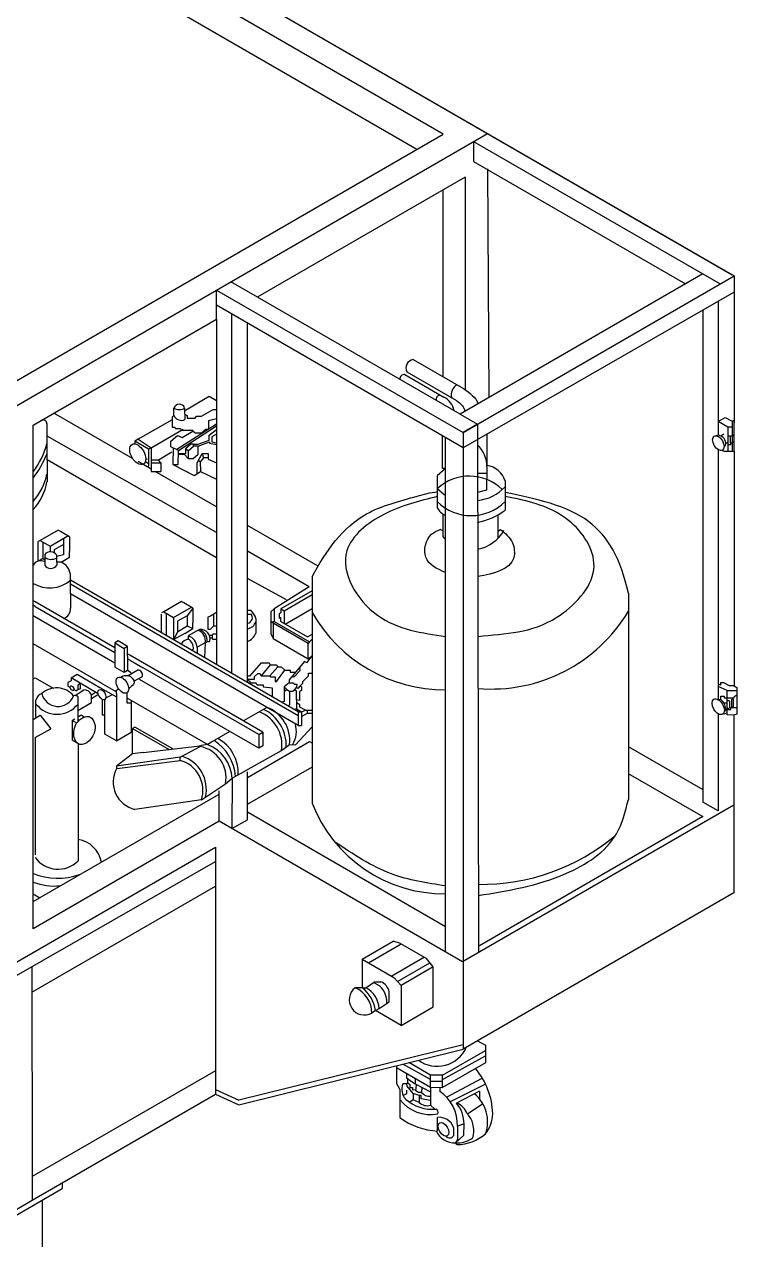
# Model space of a CAD drawing. Header units: millimetres. Extents: x 193 to 490, y 603 to 1473.
# Drawn here: x 361.3 to 408.4, y 657.8 to 738.1 of the extents above; entities that cross this region are included whole.
import ezdxf

# ---------------------------------------------------------------- set-up
doc = ezdxf.new("R2010")
doc.units = ezdxf.units.MM

msp = doc.modelspace()

# ---------------------------------------------------------------- linework, layer by layer
for p, q in [((344.414, 758.367), (408.113, 721.59)), ((344.414, 758.367), (408.244, 721.515)), ((389.005, 730.883), (344.454, 756.605)), ((344.454, 754.623), (387.271, 729.882)), ((360.323, 714.324), (389.005, 730.883)), ((360.324, 712.675), (391.94, 730.928)), ((391.016, 730.395), (406.173, 721.644)), ((391.016, 730.395), (391.016, 729.083)), ((391.016, 729.083), (405.037, 720.988)), ((391.946, 728.579), (392.021, 713.473)), ((390.47, 728.044), (376.75, 720.122)), ((390.47, 728.044), (390.47, 713.978)), ((388.982, 727.185), (388.982, 714.852)), ((406.173, 721.644), (390.121, 712.377)), ((390.324, 711.169), (408.244, 721.515)), ((406.173, 721.644), (407.32, 720.981)), ((408.244, 721.515), (408.244, 711.838)), ((374.013, 718.657), (374.013, 720.578)), ((374.013, 720.578), (390.324, 711.169)), ((376.728, 720.11), (374.965, 721.127)), ((408.244, 720.448), (390.324, 710.164)), ((408.244, 720.448), (408.244, 720.448)), ((390.324, 710.164), (374.013, 719.582)), ((376.75, 720.122), (376.728, 720.11)), ((390.121, 712.377), (376.728, 720.11)), ((407.189, 719.843), (407.189, 711.898)), ((375.038, 718.787), (375.038, 718.989)), ((375.038, 695.249), (375.038, 718.787)), ((406.18, 719.259), (406.177, 686.737)), ((361.894, 711.66), (374.013, 718.657)), ((374.013, 718.657), (374.013, 695.841)), ((376.073, 718.38), (376.073, 718.392)), ((376.073, 694.652), (376.073, 718.38)), ((387.019, 715.986), (390.346, 714.065)), ((386.462, 714.995), (389.05, 713.5)), ((386.608, 715.174), (389.892, 713.278)), ((373.541, 713.537), (371.965, 712.627)), ((374.013, 713.264), (373.541, 713.537)), ((368.456, 709.459), (363.268, 712.454)), ((371.205, 712.262), (371.205, 712.783)), ((371.912, 712.783), (371.935, 712.015)), ((371.924, 712.369), (372.083, 712.297)), ((373.03, 712.235), (373.798, 712.679)), ((373.798, 712.679), (374.013, 712.679)), ((390.121, 712.377), (391.269, 711.714)), ((361.894, 678.375), (361.894, 711.66)), ((362.813, 711.634), (362.813, 711.738)), ((362.813, 709.358), (362.813, 711.634)), ((371.08, 712.005), (368.849, 710.716)), ((371.205, 712.262), (371.093, 712.175)), ((371.093, 712.175), (371.093, 711.528)), ((374.013, 711.714), (371.407, 710.036)), ((371.511, 709.987), (374.013, 711.614)), ((372.083, 712.297), (372.083, 712.11)), ((372.083, 712.11), (372.611, 712.11)), ((372.611, 712.11), (372.695, 712.235)), ((372.695, 712.235), (373.03, 712.235)), ((374.013, 712.071), (373.489, 711.927)), ((373.489, 711.927), (373.489, 711.355)), ((391.269, 711.714), (390.324, 711.169)), ((391.269, 711.714), (391.332, 676.787)), ((407.189, 711.898), (407.644, 712.161)), ((407.815, 711.515), (407.189, 711.898)), ((407.189, 711.898), (407.189, 710.987)), ((407.644, 712.161), (408.113, 711.914)), ((408.113, 711.914), (408.241, 711.988)), ((408.113, 711.914), (408.113, 709.904)), ((408.241, 709.926), (408.241, 711.988)), ((374.013, 704.557), (362.813, 710.934)), ((369.702, 710.158), (371.82, 711.381)), ((371.005, 710.596), (371.441, 710.969)), ((371.093, 711.528), (371.263, 711.528)), ((371.263, 711.528), (371.313, 711.425)), ((371.313, 711.425), (371.612, 711.425)), ((371.441, 710.969), (371.756, 710.837)), ((371.612, 711.425), (371.727, 711.327)), ((371.727, 711.327), (372.435, 711.327)), ((371.756, 710.837), (372.461, 711.264)), ((372.435, 711.327), (372.47, 711.269)), ((372.598, 711.12), (372.461, 711.264)), ((373.021, 711.12), (372.598, 711.12)), ((373.312, 711.355), (373.021, 711.12)), ((373.489, 711.355), (373.312, 711.355)), ((373.544, 710.993), (374.013, 711.368)), ((373.544, 710.668), (373.544, 710.993)), ((374.013, 711.047), (373.711, 710.873)), ((373.711, 710.873), (373.711, 710.54)), ((388.969, 708.797), (388.969, 710.946)), ((389.157, 710.583), (389.157, 710.838)), ((390.324, 711.169), (390.324, 670.423)), ((391.898, 711.066), (391.898, 708.985)), ((406.931, 710.924), (407.167, 710.989)), ((407.32, 710.975), (407.32, 710.96)), ((407.373, 710.945), (407.55, 711.069)), ((408.113, 711.515), (407.815, 711.515)), ((407.815, 711.515), (407.815, 709.904)), ((407.815, 710.996), (407.815, 710.996)), ((407.815, 710.938), (408.113, 710.938)), ((407.998, 710.491), (407.998, 710.938)), ((408.113, 711.515), (408.113, 711.515)), ((408.113, 710.938), (408.241, 711.058)), ((368.849, 710.716), (368.623, 710.586)), ((369.533, 710.061), (368.623, 710.586)), ((368.623, 710.586), (368.623, 710.411)), ((368.849, 710.716), (369.702, 710.158)), ((369.702, 710.158), (369.533, 710.061)), ((369.533, 710.061), (369.533, 708.951)), ((369.702, 710.158), (369.702, 708.583)), ((371.005, 710.223), (371.005, 710.596)), ((371.511, 709.987), (371.005, 710.223)), ((371.165, 710.149), (371.141, 709.056)), ((371.49, 709.056), (371.511, 709.987)), ((372.326, 710.399), (371.971, 710.079)), ((372.151, 709.945), (371.971, 710.079)), ((371.971, 710.079), (371.971, 709.757)), ((372.151, 709.945), (372.142, 709.456)), ((372.151, 709.945), (372.493, 710.253)), ((372.493, 710.399), (372.326, 710.399)), ((372.493, 710.253), (372.493, 710.399)), ((372.493, 710.399), (372.809, 710.399)), ((372.809, 710.253), (372.493, 710.253)), ((372.809, 710.399), (373.544, 710.668)), ((372.809, 710.253), (373.548, 710.548)), ((372.809, 709.726), (372.809, 710.253)), ((373.548, 710.548), (373.548, 710.455)), ((373.548, 710.455), (374.013, 710.372)), ((373.711, 710.54), (374.013, 710.474)), ((389.157, 676.836), (389.157, 710.583)), ((407.189, 710.033), (407.189, 694.542)), ((407.602, 709.904), (407.416, 709.982)), ((407.574, 710.274), (407.67, 710.329)), ((407.687, 710.439), (407.815, 710.556)), ((407.998, 710.344), (407.815, 710.344)), ((407.998, 710.491), (408.113, 710.491)), ((407.998, 710.491), (407.998, 710.344)), ((408.113, 710.491), (408.241, 710.588)), ((374.013, 702.892), (362.813, 709.358)), ((362.813, 709.358), (362.813, 707.91)), ((369.702, 708.74), (368.834, 709.24)), ((369.322, 709.256), (369.533, 709.12)), ((369.343, 709.372), (369.461, 709.427)), ((370.175, 709.34), (369.702, 709.34)), ((369.702, 709.16), (369.702, 709.16)), ((369.702, 709.16), (370.343, 709.16)), ((371.075, 709.86), (370.175, 709.34)), ((370.343, 709.16), (370.175, 709.34)), ((370.343, 709.16), (370.343, 708.583)), ((371.908, 709.712), (371.505, 709.721)), ((371.971, 709.757), (371.506, 709.768)), ((372.142, 709.456), (371.908, 709.712)), ((372.142, 709.456), (372.476, 709.45)), ((372.476, 709.45), (372.809, 709.726)), ((372.748, 709.162), (373.074, 709.775)), ((372.748, 708.466), (372.748, 709.162)), ((372.945, 709.229), (372.819, 709.295)), ((373.17, 709.491), (372.945, 709.229)), ((372.945, 709.229), (372.958, 708.6)), ((373.074, 709.775), (373.464, 709.775)), ((373.074, 709.775), (373.17, 709.491)), ((373.464, 709.491), (373.17, 709.491)), ((373.464, 709.775), (373.464, 709.411)), ((373.464, 709.491), (373.464, 709.491)), ((373.464, 709.411), (374.013, 709.171)), ((408.113, 709.904), (407.602, 709.904)), ((408.113, 709.904), (408.241, 709.926)), ((408.241, 709.926), (408.241, 694.424)), ((369.533, 708.951), (369.434, 708.894)), ((369.702, 708.583), (370.343, 708.583)), ((374.013, 706.251), (369.972, 708.583)), ((371.141, 709.056), (371.49, 709.056)), ((371.141, 709.056), (372.539, 708.331)), ((372.539, 708.331), (372.958, 708.6)), ((372.958, 708.6), (374.013, 708.09)), ((389.157, 708.797), (388.611, 708.296)), ((389.157, 708.797), (388.969, 708.797)), ((389.157, 708.797), (389.157, 708.797)), ((391.275, 708.49), (391.887, 708.475)), ((391.898, 708.888), (391.859, 707.359)), ((388.611, 708.296), (388.611, 706.194)), ((393.099, 707.968), (393.099, 706.441)), ((389.157, 706.98), (388.611, 707.452)), ((391.859, 707.359), (391.277, 707.197)), ((393.099, 706.441), (393.099, 706.041)), ((388.974, 705.788), (388.974, 704.284)), ((392.62, 705.739), (392.62, 704.168)), ((363.545, 704.716), (362.367, 704.036)), ((363.019, 703.659), (364.197, 704.339)), ((363.703, 704.624), (363.545, 704.716)), ((364.297, 704.281), (363.703, 704.624)), ((380.735, 702.331), (376.073, 705.023)), ((388.974, 704.668), (388.808, 704.764)), ((388.974, 704.668), (388.974, 704.668)), ((392.62, 704.656), (392.797, 704.759)), ((362.367, 704.036), (362.228, 703.956)), ((362.228, 703.871), (362.228, 703.956)), ((362.228, 702.671), (362.228, 703.871)), ((362.367, 704.036), (363.019, 703.659)), ((362.537, 703.937), (362.537, 702.831)), ((363.019, 703.659), (363.019, 703.263)), ((363.91, 703.763), (363.29, 703.405)), ((363.91, 704.173), (363.91, 703.093)), ((364.297, 704.281), (364.297, 703.293)), ((362.537, 702.831), (362.287, 702.686)), ((362.537, 702.831), (362.661, 702.759)), ((362.661, 703.104), (362.661, 702.399)), ((363.29, 703.405), (363.281, 703.224)), ((363.464, 702.607), (363.458, 703.054)), ((363.91, 703.093), (363.459, 702.979)), ((363.755, 702.607), (364.297, 702.919)), ((364.297, 702.919), (364.297, 703.293)), ((380.148, 700.974), (376.073, 703.328)), ((363.755, 702.607), (363.464, 702.607)), ((363.464, 702.607), (363.464, 702.405)), ((364.364, 700.503), (364.364, 701.813)), ((379.429, 692.714), (364.364, 701.412)), ((379.429, 692.452), (364.364, 701.15)), ((378.639, 700.109), (376.073, 701.521)), ((380.342, 701.629), (380.342, 686.683)), ((379.429, 691.805), (364.364, 700.503)), ((364.364, 700.503), (364.364, 699.555)), ((380.148, 700.974), (377.827, 699.524)), ((380.342, 700.705), (378.275, 699.512)), ((378.487, 699.39), (380.342, 700.461)), ((401.253, 700.555), (401.253, 686.92)), ((362.02, 699.976), (361.894, 700.049)), ((362.025, 699.671), (361.894, 699.746)), ((367.295, 696.93), (362.02, 699.976)), ((362.025, 699.671), (367.295, 696.628)), ((371.706, 700.004), (370.528, 699.324)), ((371.18, 698.947), (372.358, 699.627)), ((371.864, 699.913), (371.706, 700.004)), ((372.458, 699.569), (371.864, 699.913)), ((372.458, 699.569), (372.071, 699.052)), ((372.458, 699.569), (372.458, 698.581)), ((377.827, 699.524), (377.609, 699.31)), ((377.827, 699.524), (377.827, 698.683)), ((378.275, 699.512), (378.487, 699.39)), ((378.275, 699.512), (378.275, 699.256)), ((378.569, 698.503), (380.342, 699.527)), ((362.005, 698.98), (361.894, 699.044)), ((367.295, 695.925), (362.005, 698.98)), ((370.528, 699.324), (370.389, 699.244)), ((370.389, 697.959), (370.389, 699.159)), ((370.528, 699.324), (371.18, 698.947)), ((370.698, 699.225), (370.698, 698.119)), ((371.18, 698.947), (371.18, 698.552)), ((371.451, 698.694), (371.442, 698.512)), ((372.071, 699.052), (371.451, 698.694)), ((372.071, 699.052), (372.071, 698.381)), ((373.453, 698.964), (373.449, 698.176)), ((373.453, 698.964), (373.612, 699.056)), ((373.612, 699.056), (374.013, 699.287)), ((373.843, 698.402), (373.844, 699.189)), ((376.073, 699.416), (376.073, 699.416)), ((376.073, 699.416), (376.29, 699.416)), ((376.073, 699.172), (376.073, 699.172)), ((376.073, 699.172), (376.307, 699.172)), ((376.615, 698.865), (376.615, 697.901)), ((377.609, 699.31), (377.609, 697.895)), ((378.275, 699.256), (378.155, 699.186)), ((378.155, 699.186), (378.155, 698.897)), ((378.155, 698.897), (378.257, 698.956)), ((378.257, 698.956), (378.257, 698.683)), ((378.487, 699.39), (378.487, 698.847)), ((378.487, 698.847), (378.487, 698.55)), ((370.698, 698.119), (370.698, 697.755)), ((371.18, 698.552), (371.18, 697.589)), ((371.442, 698), (371.207, 697.485)), ((371.916, 697.895), (371.207, 697.485)), ((371.442, 698.512), (371.442, 698)), ((371.442, 698), (372.071, 698.381)), ((371.916, 697.895), (372.458, 698.208)), ((372.071, 698.381), (372.458, 698.208)), ((372.805, 698.1), (372.15, 697.721)), ((372.458, 698.208), (372.458, 698.581)), ((372.805, 698.1), (372.906, 698.158)), ((373.449, 698.176), (373.617, 698.176)), ((373.617, 698.176), (373.843, 698.402)), ((373.843, 698.402), (374.013, 698.402)), ((377.827, 698.683), (377.609, 698.602)), ((377.609, 697.895), (377.76, 697.553)), ((377.76, 698.567), (377.68, 698.628)), ((380.077, 697.229), (377.76, 698.567)), ((377.76, 698.567), (377.76, 697.553)), ((377.827, 698.683), (380.169, 697.33)), ((378.265, 698.678), (378.257, 698.683)), ((378.265, 698.678), (380.026, 697.661)), ((366.477, 694.564), (361.894, 697.21)), ((367.523, 697.391), (367.295, 697.259)), ((367.295, 697.259), (367.295, 696.93)), ((367.295, 697.259), (367.912, 696.903)), ((368.139, 697.035), (367.523, 697.391)), ((371.18, 697.589), (371.18, 697.477)), ((372.15, 697.721), (372.15, 697.511)), ((373.265, 697.275), (372.737, 696.971)), ((373.265, 697.275), (373.226, 696.296)), ((373.265, 697.275), (373.403, 697.355)), ((373.403, 697.355), (373.565, 697.355)), ((373.737, 697.745), (373.557, 697.745)), ((373.74, 697.569), (373.591, 697.569)), ((374.013, 697.838), (373.778, 697.838)), ((374.013, 697.487), (373.778, 697.487)), ((374.013, 697.838), (374.013, 697.838)), ((374.013, 697.487), (374.013, 697.487)), ((377.76, 697.553), (380.077, 696.215)), ((380.026, 697.661), (380.342, 697.833)), ((380.169, 697.33), (380.077, 697.229)), ((380.077, 696.215), (380.077, 697.229)), ((380.169, 697.33), (380.342, 697.52)), ((367.295, 696.93), (367.295, 695.876)), ((368.139, 697.035), (367.912, 696.903)), ((367.912, 696.903), (367.912, 695.561)), ((368.139, 696.355), (368.139, 697.035)), ((368.295, 696.444), (368.139, 696.534)), ((368.139, 696.355), (368.139, 695.43)), ((377.092, 691.366), (368.295, 696.444)), ((372.371, 696.789), (372.499, 696.863)), ((372.737, 696.971), (372.737, 696.578)), ((380.001, 695.949), (380.342, 696.417)), ((380.077, 696.215), (380.342, 696.417)), ((367.295, 695.876), (367.295, 695.655)), ((367.912, 695.299), (367.295, 695.655)), ((367.912, 695.561), (367.912, 695.47)), ((368.327, 696.107), (368.139, 696.215)), ((368.169, 695.107), (368.817, 695.481)), ((368.327, 696.107), (369.168, 695.611)), ((376.807, 691.201), (369.168, 695.611)), ((376.972, 695.943), (376.193, 695.055)), ((377.575, 695.807), (376.963, 695.095)), ((376.972, 695.943), (377.502, 695.943)), ((377.502, 695.943), (377.575, 695.807)), ((378.064, 695.687), (377.538, 695.095)), ((377.575, 695.807), (377.973, 695.807)), ((377.973, 695.807), (378.064, 695.687)), ((378.064, 695.687), (378.297, 695.687)), ((378.297, 695.687), (378.536, 695.466)), ((379.846, 696.038), (378.823, 694.824)), ((379.502, 695.63), (379.522, 695.428)), ((380.001, 695.949), (379.846, 696.038)), ((361.894, 694.89), (362.025, 694.965)), ((362.025, 694.965), (363.219, 694.276)), ((364.4, 694.762), (364.192, 694.641)), ((364.4, 694.947), (364.818, 695.189)), ((366.093, 693.969), (364.4, 694.947)), ((364.4, 694.947), (364.4, 694.762)), ((364.818, 695.189), (366.311, 694.327)), ((367.912, 695.47), (367.912, 695.299)), ((368.139, 695.43), (367.912, 695.299)), ((368.373, 695.296), (368.139, 695.43)), ((368.561, 694.727), (369.116, 695.047)), ((376.807, 690.304), (368.928, 694.853)), ((376.193, 695.055), (376.073, 695.055)), ((376.249, 694.709), (376.114, 694.759)), ((376.13, 694.86), (376.523, 694.872)), ((376.249, 694.608), (376.249, 694.709)), ((376.523, 695.051), (376.756, 695.235)), ((376.523, 694.872), (376.523, 695.051)), ((376.756, 695.235), (376.883, 695.235)), ((376.883, 695.235), (376.963, 695.095)), ((376.963, 695.095), (377.538, 695.095)), ((377.538, 695.095), (377.586, 695.012)), ((377.586, 695.012), (377.908, 695.012)), ((377.908, 695.012), (377.908, 694.721)), ((377.908, 694.721), (377.994, 694.721)), ((377.994, 694.721), (378.536, 695.466)), ((378.536, 695.466), (378.884, 695.457)), ((378.823, 694.824), (378.823, 694.632)), ((378.884, 695.457), (378.884, 695.328)), ((378.884, 695.328), (379.247, 695.328)), ((379.121, 695.006), (379.02, 695.059)), ((379.522, 695.428), (379.121, 695.006)), ((379.717, 694.716), (380.097, 695.087)), ((379.717, 694.594), (379.717, 694.716)), ((380.097, 695.087), (380.097, 695.268)), ((380.097, 695.268), (380.342, 695.268)), ((364.192, 694.641), (364.192, 694.406)), ((364.192, 694.406), (364.321, 694.331)), ((364.321, 694.331), (364.348, 694.317)), ((364.576, 694.184), (364.738, 694.09)), ((364.67, 693.785), (365.25, 694.16)), ((364.85, 694.155), (364.738, 694.09)), ((365.031, 694.582), (364.85, 694.478)), ((364.85, 694.478), (364.85, 694.155)), ((365.002, 694.238), (364.85, 694.155)), ((365.002, 694.566), (365.002, 694.238)), ((365.752, 693.83), (366.026, 694.008)), ((366.093, 693.969), (366.192, 693.912)), ((366.311, 694.327), (367.409, 693.703)), ((366.477, 694.564), (367.409, 694.022)), ((366.513, 694.102), (366.628, 694.147)), ((367.409, 694.134), (367.547, 694.23)), ((367.409, 693.91), (367.409, 694.134)), ((367.409, 693.91), (367.409, 690.797)), ((368.084, 693.965), (368.084, 693.64)), ((368.291, 694.299), (368.212, 694.234)), ((376.641, 694.608), (376.249, 694.608)), ((376.712, 694.463), (376.641, 694.608)), ((377.134, 694.463), (376.712, 694.463)), ((377.134, 694.335), (377.134, 694.463)), ((377.731, 694.264), (377.134, 694.335)), ((377.731, 693.694), (377.731, 694.264)), ((378.823, 694.632), (378.486, 694.355)), ((378.486, 694.355), (378.486, 693.383)), ((378.486, 694.355), (378.661, 694.181)), ((378.486, 694.08), (378.661, 694.181)), ((378.661, 694.181), (378.85, 694.073)), ((378.823, 694.632), (379.105, 694.632)), ((378.85, 694.073), (378.843, 693.167)), ((378.85, 694.073), (379.096, 694.073)), ((379.174, 694.189), (379.096, 694.073)), ((379.105, 694.632), (379.158, 694.533)), ((379.158, 694.533), (379.334, 694.533)), ((379.309, 694.331), (379.174, 694.189)), ((379.304, 694.084), (379.174, 694.189)), ((379.304, 693.5), (379.304, 694.084)), ((379.334, 694.533), (379.309, 694.331)), ((379.391, 694.252), (379.309, 694.331)), ((379.539, 694.408), (379.391, 694.252)), ((379.638, 694.117), (379.516, 694.046)), ((379.516, 694.046), (379.516, 693.458)), ((379.539, 694.408), (379.717, 694.594)), ((379.638, 694.351), (379.539, 694.408)), ((379.638, 694.351), (379.638, 694.117)), ((407.347, 694.477), (407.189, 694.558)), ((407.189, 694.542), (407.189, 693.512)), ((407.779, 694.123), (407.189, 694.384)), ((407.566, 694.619), (407.347, 694.619)), ((407.347, 694.619), (407.347, 694.527)), ((407.347, 694.527), (407.347, 694.477)), ((407.942, 694.424), (407.566, 694.619)), ((407.779, 692.648), (407.779, 694.123)), ((407.779, 694.123), (408.411, 694.123)), ((408.241, 694.424), (407.942, 694.424)), ((408.241, 694.424), (408.411, 694.326)), ((408.411, 694.326), (408.411, 692.557)), ((362.085, 692.361), (362.085, 693.492)), ((364.862, 693.694), (364.862, 692.385)), ((364.862, 692.804), (365.749, 693.316)), ((365.749, 693.588), (366.117, 693.8)), ((365.749, 693.316), (365.749, 693.588)), ((366.117, 693.8), (366.208, 693.852)), ((366.452, 693.506), (366.452, 692.505)), ((366.645, 693.506), (366.452, 693.506)), ((366.645, 691.239), (366.645, 693.506)), ((366.704, 693.644), (367.151, 693.849)), ((368.084, 693.64), (373.453, 690.54)), ((368.084, 693.64), (368.084, 693.299)), ((368.084, 693.299), (368.348, 693.299)), ((368.382, 693.468), (368.382, 691.359)), ((378.486, 693.383), (378.345, 693.34)), ((378.843, 693.167), (378.77, 693.095)), ((379.516, 693.458), (379.304, 693.5)), ((379.304, 693.5), (379.304, 692.911)), ((379.537, 693.181), (379.304, 693.312)), ((379.537, 693.027), (379.537, 693.181)), ((407.189, 693.515), (407.366, 693.516)), ((407.366, 693.516), (407.366, 693.734)), ((407.366, 693.734), (407.582, 693.734)), ((407.568, 693.295), (407.779, 693.295)), ((407.582, 693.734), (407.582, 693.627)), ((407.582, 693.627), (407.779, 693.627)), ((407.779, 693.627), (408.215, 693.627)), ((407.938, 693.406), (407.938, 692.985)), ((408.075, 693.507), (408.076, 693.06)), ((408.178, 693.522), (408.178, 693.068)), ((408.411, 693.804), (408.215, 693.687)), ((408.215, 693.687), (408.215, 693.607)), ((361.894, 692.207), (362.372, 692.483)), ((362.372, 692.483), (363.058, 691.595)), ((364.862, 692.385), (364.862, 692.071)), ((365.065, 692.48), (364.863, 692.364)), ((365.264, 692.365), (365.065, 692.48)), ((366.452, 692.505), (366.645, 692.505)), ((377.356, 693.002), (375.806, 692.108)), ((379.304, 692.911), (379.153, 692.873)), ((379.304, 692.911), (379.645, 692.715)), ((379.429, 692.714), (379.645, 692.715)), ((379.429, 692.714), (379.429, 691.805)), ((379.898, 692.829), (379.537, 693.027)), ((379.645, 692.714), (379.898, 692.829)), ((379.645, 692.714), (379.645, 691.806)), ((379.645, 692.4), (380.031, 692.623)), ((379.898, 692.829), (380.342, 692.829)), ((380.031, 692.623), (380.031, 692.829)), ((380.031, 692.623), (380.342, 692.623)), ((407.189, 692.577), (407.189, 686.169)), ((407.586, 692.555), (407.527, 692.589)), ((407.779, 692.648), (407.586, 692.555)), ((407.591, 692.746), (407.685, 692.791)), ((407.685, 692.791), (407.685, 692.909)), ((407.779, 692.854), (407.779, 692.854)), ((407.779, 692.854), (408.03, 692.854)), ((407.779, 692.513), (407.779, 692.648)), ((408.211, 692.497), (407.779, 692.513)), ((408.03, 692.854), (408.03, 692.989)), ((408.03, 692.989), (408.411, 692.989)), ((408.411, 692.557), (408.211, 692.497)), ((408.211, 692.497), (408.211, 686.532)), ((362.037, 691.006), (363.058, 691.595)), ((364.474, 692.144), (364.644, 692.242)), ((364.781, 691.967), (364.474, 692.144)), ((364.474, 692.144), (364.474, 690.839)), ((368.609, 691.705), (368.469, 691.609)), ((368.469, 689.936), (368.469, 691.609)), ((368.469, 691.609), (370.891, 690.225)), ((371.124, 690.253), (368.609, 691.705)), ((379.24, 690.528), (380.342, 691.717)), ((379.429, 691.805), (379.645, 691.806)), ((362.037, 691.006), (362.037, 683.254)), ((364.842, 690.627), (364.474, 690.839)), ((367.409, 690.797), (366.645, 691.239)), ((367.409, 690.797), (368.382, 691.359)), ((373.748, 690.738), (373.453, 690.54)), ((374.902, 691.404), (373.748, 690.738)), ((376.063, 688.375), (380.162, 690.741)), ((376.807, 691.201), (377.092, 691.366)), ((376.807, 691.201), (376.807, 690.38)), ((377.092, 691.366), (377.092, 690.469)), ((380.162, 690.741), (380.316, 690.653)), ((364.866, 690.609), (364.866, 682.862)), ((368.469, 689.936), (367.602, 689.266)), ((369.176, 690.021), (368.469, 689.936)), ((369.176, 690.021), (372.731, 690.444)), ((371.627, 689.707), (372.93, 690.417)), ((372.731, 690.444), (373.002, 690.48)), ((372.93, 690.417), (373.002, 690.48)), ((373.453, 690.54), (373.002, 690.48)), ((375.047, 688.318), (378.322, 690.152)), ((377.092, 690.469), (376.807, 690.304)), ((376.807, 690.38), (376.807, 690.304)), ((378.322, 690.152), (378.844, 690.544)), ((378.844, 690.544), (379.24, 690.528)), ((401.243, 690.423), (406.177, 687.574)), ((371.627, 689.707), (367.417, 689.123)), ((367.602, 689.266), (367.417, 689.123)), ((367.417, 689.123), (367.417, 688.953)), ((367.432, 688.955), (371.611, 689.503)), ((371.611, 689.503), (371.627, 689.707)), ((374.618, 687.96), (375.047, 688.318)), ((375.047, 688.318), (375.034, 684.989)), ((376.063, 685.583), (376.063, 688.735)), ((380.296, 689.038), (376.198, 686.672)), ((401.243, 688.634), (406.179, 685.785)), ((373.028, 686.888), (374.618, 687.96)), ((374.192, 687.153), (374.192, 687.488)), ((361.894, 680.179), (374.192, 687.271)), ((373.028, 686.888), (368.625, 686.263)), ((374.192, 685.475), (374.192, 687.153)), ((376.198, 686.672), (376.063, 686.595)), ((407.189, 686.169), (406.177, 686.737)), ((376.063, 686.091), (389.157, 678.531)), ((408.211, 686.532), (390.286, 676.183)), ((408.211, 686.532), (408.211, 680.749)), ((374.192, 685.475), (361.894, 678.375)), ((390.286, 676.183), (374.192, 685.475)), ((375.034, 684.989), (376.063, 685.583)), ((406.179, 685.785), (391.409, 677.257)), ((360.324, 675.904), (373.958, 683.775)), ((373.958, 683.775), (373.958, 668.992)), ((360.324, 675.029), (373.958, 682.813)), ((361.81, 674.178), (373.958, 681.199)), ((408.211, 680.749), (390.324, 670.423)), ((383.657, 676.368), (385.705, 677.55)), ((384.068, 676.13), (386.229, 677.378)), ((386.185, 677.404), (385.705, 677.55)), ((386.185, 677.404), (387.901, 676.413)), ((383.657, 676.368), (385.74, 675.165)), ((383.657, 676.368), (383.657, 674.475)), ((387.767, 676.491), (385.605, 675.243)), ((388.347, 675.851), (387.901, 676.413)), ((361.806, 675.875), (361.841, 661.997)), ((385.984, 674.896), (388.124, 676.132)), ((388.347, 675.851), (386.227, 674.627)), ((388.347, 673.211), (388.347, 675.851)), ((383.895, 674.475), (384.474, 674.862)), ((384.474, 674.862), (384.892, 674.862)), ((386.227, 674.627), (385.74, 675.165)), ((386.227, 674.627), (386.227, 671.987)), ((383.657, 674.475), (383.179, 674.475)), ((383.657, 674.475), (383.895, 674.475)), ((385.439, 673.543), (385.44, 674.208)), ((384.527, 672.969), (384.768, 673.108)), ((384.768, 673.108), (385.439, 673.543)), ((386.227, 671.987), (388.347, 673.211)), ((384.527, 672.969), (384.293, 672.806)), ((386.227, 671.987), (384.527, 672.969)), ((390.324, 670.703), (375.492, 667.049)), ((391.285, 670.977), (391.798, 670.681)), ((391.798, 670.681), (391.798, 669.517)), ((375.492, 666.737), (390.324, 670.423)), ((388.959, 668.698), (391.798, 670.333)), ((388.959, 668.41), (391.798, 669.981)), ((373.958, 668.992), (361.841, 661.997)), ((373.958, 668.992), (373.958, 667.439)), ((385.92, 669.328), (385.92, 668.145)), ((385.92, 669.197), (388.163, 667.903)), ((388.163, 668.42), (386.349, 669.435)), ((388.163, 668.698), (386.736, 669.531)), ((391.798, 669.517), (388.959, 667.878)), ((386.57, 668.822), (386.57, 668.534)), ((386.57, 668.534), (386.951, 668.252)), ((386.655, 668.224), (386.604, 668.127)), ((386.653, 668.472), (386.655, 668.224)), ((386.655, 668.224), (386.81, 668.094)), ((386.951, 668.252), (387.149, 668.126)), ((387.149, 668.488), (387.149, 668.126)), ((388.163, 667.903), (388.163, 668.698)), ((388.959, 668.698), (388.163, 668.698)), ((388.959, 668.288), (388.163, 668.288)), ((388.959, 667.878), (388.959, 668.698)), ((389.223, 667.254), (391.592, 668.511)), ((361.841, 660.443), (373.958, 667.439)), ((373.958, 667.751), (375.492, 667.049)), ((373.958, 667.439), (375.492, 666.737)), ((385.92, 668.145), (386.147, 667.747)), ((386.147, 667.747), (386.147, 665.894)), ((386.604, 668.127), (386.346, 668.12)), ((386.356, 667.366), (386.606, 667.493)), ((386.634, 667.983), (386.604, 668.127)), ((386.606, 667.493), (386.606, 667.72)), ((387.021, 667.488), (386.634, 667.983)), ((386.81, 668.094), (386.81, 667.876)), ((386.81, 667.876), (386.977, 667.876)), ((386.977, 667.876), (386.977, 667.733)), ((386.977, 667.733), (387.21, 667.751)), ((387.021, 667.488), (387.021, 667.078)), ((387.419, 667.36), (387.021, 667.488)), ((387.149, 668.126), (388.163, 667.597)), ((387.2, 667.673), (387.252, 668.072)), ((387.37, 667.556), (387.2, 667.673)), ((387.578, 667.556), (387.37, 667.556)), ((387.602, 667.89), (387.578, 667.556)), ((388.163, 667.903), (388.163, 666.709)), ((388.163, 667.903), (388.959, 667.878)), ((388.793, 667.883), (388.793, 667.632)), ((391.811, 668.101), (389.477, 666.933)), ((391.396, 667.651), (389.892, 666.856)), ((391.396, 667.651), (391.396, 667.145)), ((387.021, 667.078), (386.792, 666.909)), ((387.419, 666.895), (387.021, 667.078)), ((387.542, 667.367), (387.419, 667.36)), ((387.419, 667.36), (387.419, 666.895)), ((387.542, 667.127), (387.542, 667.367)), ((388.163, 667.028), (387.542, 667.127)), ((388.163, 666.709), (388.444, 666.456)), ((391.637, 666.797), (390.604, 666.126)), ((388.624, 665.012), (388.624, 665.913)), ((389.694, 665.243), (389.694, 664.698)), ((390.384, 665.475), (389.953, 665.326)), ((389.953, 665.326), (389.953, 664.445)), ((390.363, 664.741), (390.384, 665.475)), ((389.821, 664.231), (390.363, 664.741)), ((389.953, 664.445), (389.821, 664.231)), ((361.841, 661.997), (361.841, 660.443)), ((360.324, 659.183), (363.824, 661.204)), ((363.824, 661.588), (363.824, 661.204)), ((360.324, 659.558), (361.841, 660.443)), ((362.496, 660.437), (362.496, 654.32))]:
    msp.add_line(p, q)
for centre, radius, start, end in [((387.101, 715.434), 0.557, 98.48945, 207.8567), ((386.453, 714.677), 0.318, 88.34065, 179.81628), ((390.265, 713.673), 0.726, 118.47071, 196.6878), ((388.837, 713.34), 0.299, 98.18393, 189.84961), ((388.47, 712.365), 1.275, 10.97171, 62.95299), ((371.563, 712.653), 0.38, 23.28401, 160.05003), ((371.559, 713.322), 0.645, 236.76938, 303.23062), ((362.551, 711.738), 0.261, 0, 120), ((371.705, 712.535), 0.569, 208.74058, 293.83834), ((407.146, 710.451), 0.538, 346.86735, 87.76574), ((357.364, 711.941), 5.655, 323.23822, 344.47734), ((389.974, 708.936), 1.924, 358.54878, 47.59938), ((356.089, 712.519), 7.265, 323.04847, 337.75152), ((359.002, 709.215), 3.894, 317.95905, 348.08962), ((391.714, 707.549), 1.448, 16.81258, 82.69413), ((359.194, 708.575), 3.679, 317.216, 349.58521), ((390.736, 705.161), 3.124, 45.75779, 132.83962), ((391.035, 709.452), 2.784, 275.00776, 317.86126), ((390.855, 708.875), 3.197, 225.41263, 314.58737), ((389.55, 706.668), 1.051, 206.76203, 248.03742), ((390.464, 709.48), 4.333, 280.86474, 307.45876), ((390.85, 705.899), 2.476, 280.09472, 331.23165), ((390.85, 705.899), 2.476, 220.73161, 226.85467), ((363.042, 702.796), 0.49, 31.81015, 141.08471), ((363.091, 703.501), 0.717, 233.14327, 301.08731), ((362.387, 702.144), 0.551, 60.15494, 153.26447), ((363.062, 702.662), 0.48, 213.24118, 326.75882), ((363.264, 701.599), 1.121, 11.02519, 64.00155), ((362.982, 702.994), 2.1, 238.80901, 311.14028), ((363.706, 699.51), 0.659, 288.2012, 3.91573), ((376.021, 698.934), 0.372, 278.00718, 39.79978), ((375.602, 698.639), 1.038, 12.59411, 48.48837), ((389.157, 704.311), 10.155, 209.77454, 270), ((392.172, 704.812), 10.597, 265.27988, 328.97774), ((372.57, 697.428), 0.712, 347.61271, 70.69774), ((372.967, 697.536), 0.624, 343.11842, 95.66094), ((372.588, 697.406), 0.816, 356.44551, 67.10479), ((375.981, 698.858), 0.664, 277.9563, 342.76523), ((375.749, 698.215), 0.921, 290.54985, 340.05562), ((372.262, 696.849), 0.671, 99.6616, 149.8187), ((371.905, 696.924), 0.834, 3.18499, 72.90453), ((371.833, 696.922), 0.668, 354.94071, 61.72937), ((374.058, 697.663), 0.331, 147.92849, 212.07151), ((368.792, 695.144), 0.338, 343.27271, 85.69243), ((376.132, 694.808), 0.0523, 91.78917, 249.91316), ((362.643, 693.376), 0.569, 107.704, 168.29877), ((363.447, 692.833), 1.461, 39.6596, 131.99203), ((363.545, 694.168), 1.104, 193.07098, 338.58065), ((365.243, 693.602), 0.558, 24.13185, 89.23983), ((363.474, 694.319), 1.768, 218.24608, 321.75392), ((364.67, 693.536), 0.249, 39.36019, 113.15552), ((364.853, 693.71), 0.907, 352.38311, 7.61689), ((406.893, 692.88), 0.793, 2.05802, 53.33091), ((407.859, 693.348), 0.098, 35.83044, 144.16956), ((408.13, 693.492), 0.0566, 31.65594, 164.59446), ((375.989, 690.509), 2.36, 351.2955, 68.7045), ((375.963, 690.469), 2.672, 358.22289, 64.08476), ((376.534, 690.825), 2.327, 353.04974, 69.30671), ((407.859, 693.022), 0.0878, 205.22908, 334.77092), ((408.126, 693.078), 0.0531, 200.05277, 348.65938), ((377.66, 691.416), 1.639, 327.49069, 18.1984), ((372.198, 688.217), 3.081, 4.20765, 57.18521), ((372.884, 688.683), 2.576, 356.97566, 61.52863), ((372.544, 688.343), 2.109, 349.54231, 79.46309), ((372.543, 688.204), 2.506, 2.59771, 68.72014), ((371.067, 687.517), 2.059, 342.18972, 74.68174), ((371.042, 687.573), 2.309, 347.35569, 72.6328), ((369.037, 688.064), 1.848, 151.24422, 257.11683), ((389.082, 690.046), 9.364, 201.04449, 270.4588), ((364.568, 682.427), 1.879, 10.96743, 80.88236), ((391.508, 695.124), 13.818, 269.23268, 310.01191), ((363.543, 684.172), 1.862, 215.71567, 315.27978), ((363.523, 686.21), 4.496, 248.76175, 288.7908), ((363.303, 685.206), 4.009, 249.42289, 275.59877), ((363.471, 683.057), 2.857, 236.50782, 246.65346), ((383.929, 673.546), 1.356, 355.54821, 69.43418), ((384.545, 674.013), 0.917, 12.26512, 67.75067), ((383.8, 673.682), 1.007, 128.09168, 299.30857), ((382.486, 672.806), 1.807, 359.94678, 67.45347), ((382.238, 672.652), 2.311, 7.89792, 52.10208), ((383.17, 673.05), 1.599, 2.06869, 63.01958), ((388.608, 671.391), 2.105, 233.9867, 336.27384), ((387.36, 665.986), 4.928, 1.90656, 39.79853), ((387.188, 667.754), 0.918, 156.49184, 223.15568), ((388.119, 668.013), 0.709, 220.17564, 273.48551), ((387.198, 665.385), 2.756, 358.78337, 54.62464), ((389.57, 665.624), 2.377, 340.43963, 51.10878), ((388.172, 668.66), 2.566, 217.87677, 280.85073), ((388.27, 669.056), 2.606, 227.79144, 276.02119), ((387.959, 667.474), 0.792, 227.03936, 284.91363), ((388.157, 665.46), 2.227, 0.39949, 38.82122), ((389.487, 665.75), 1.178, 18.61476, 69.89447), ((388.864, 669.604), 4.599, 233.78338, 267.013), ((388.403, 666.235), 0.269, 339.27467, 58.72546), ((388.725, 664.886), 1.033, 20.24512, 95.60852), ((389.729, 665.194), 1.277, 13.18362, 46.82099), ((389.972, 666.236), 2.314, 322.54212, 357.87398), ((389.759, 665.562), 1.333, 204.13998, 272.65686), ((388.91, 665.019), 2.115, 347.2723, 12.7277), ((389.433, 664.86), 0.307, 220.22006, 328.12467), ((389.94, 666.025), 1.798, 266.21824, 305.07581), ((390.062, 664.343), 0.266, 204.973, 240.07995), ((389.885, 667.055), 2.943, 270.86939, 310.84401)]:
    msp.add_arc(centre, radius, start, end)
for centre, major_axis in [((407.198, 710.463), (0.266, -0.461)), ((368.812, 709.727), (0.376, -0.652)), ((367.797, 694.469), (0.294, -0.509)), ((364.466, 694.27), (0.085, -0.146)), ((366.445, 693.848), (0.186, -0.322)), ((407.19, 693.044), (0.286, -0.496)), ((389.025, 665.115), (0.248, -0.43))]:
    msp.add_ellipse(centre, major_axis=major_axis, ratio=0.57735)
for points in [[(390.346, 714.065), (390.758, 713.778), (391.17, 713.492), (391.312, 713.064)], [(389.892, 713.278), (390.151, 713.065), (390.41, 712.852), (390.445, 712.563)]]:
    msp.add_open_spline(points, degree=3)
for points, knots in [([(380.342, 701.629), (381.245, 703.345), (383.089, 705.909), (386.594, 706.742), (388.161, 707.218), (388.613, 707.245), (388.614, 707.245)], [0, 0, 0, 0, 1.051143, 1.727743, 1.987022, 1.987574, 1.987574, 1.987574, 1.987574]), ([(388.611, 706.933), (387.435, 706.643), (385.185, 706.09), (381.451, 703.224), (384.268, 698.349), (387.655, 697.915), (389.157, 697.683)], [0, 0, 0, 0, 0.711495, 1.360521, 2.272889, 3.142718, 3.142718, 3.142718, 3.142718]), ([(391.294, 697.681), (393.169, 697.916), (395.87, 697.836), (399.884, 701.972), (397.568, 705.716), (394.953, 706.581), (393.403, 706.88), (393.099, 706.938)], [0, 0, 0, 0, 1.085864, 1.796186, 2.443134, 3.171918, 3.349549, 3.349549, 3.349549, 3.349549]), ([(401.253, 700.555), (400.744, 702.788), (399.04, 705.967), (395.139, 706.78), (393.099, 707.205)], [0, 0, 0, 0, 1.018861, 2.135008, 2.135008, 2.135008, 2.135008]), ([(364.582, 691.255), (364.596, 690.901), (365.021, 690.145), (366.303, 691.333), (365.66, 692.766), (364.632, 691.989), (364.595, 691.451), (364.582, 691.255)], [0, 0, 0, 0, 0.15524, 0.4114509, 0.5992564, 0.7976041, 0.9111132, 0.9111132, 0.9111132, 0.9111132])]:
    msp.add_open_spline(points, degree=3, knots=knots)
for points in [[(389.157, 701.907), (387.859, 702.918), (388.231, 704.444), (388.808, 704.764)], [(392.797, 704.759), (393.584, 703.88), (393.669, 702.894), (391.287, 701.642)], [(367.687, 695.006), (368.169, 695.107), (368.569, 694.623), (368.291, 694.299)], [(391.325, 680.574), (397.115, 682.017), (400.454, 684.641), (401.253, 686.92)], [(389.157, 681.207), (385.59, 682.002), (381.842, 684.107)]]:
    msp.add_spline(points, degree=3)

doc.saveas('drawing.dxf')
